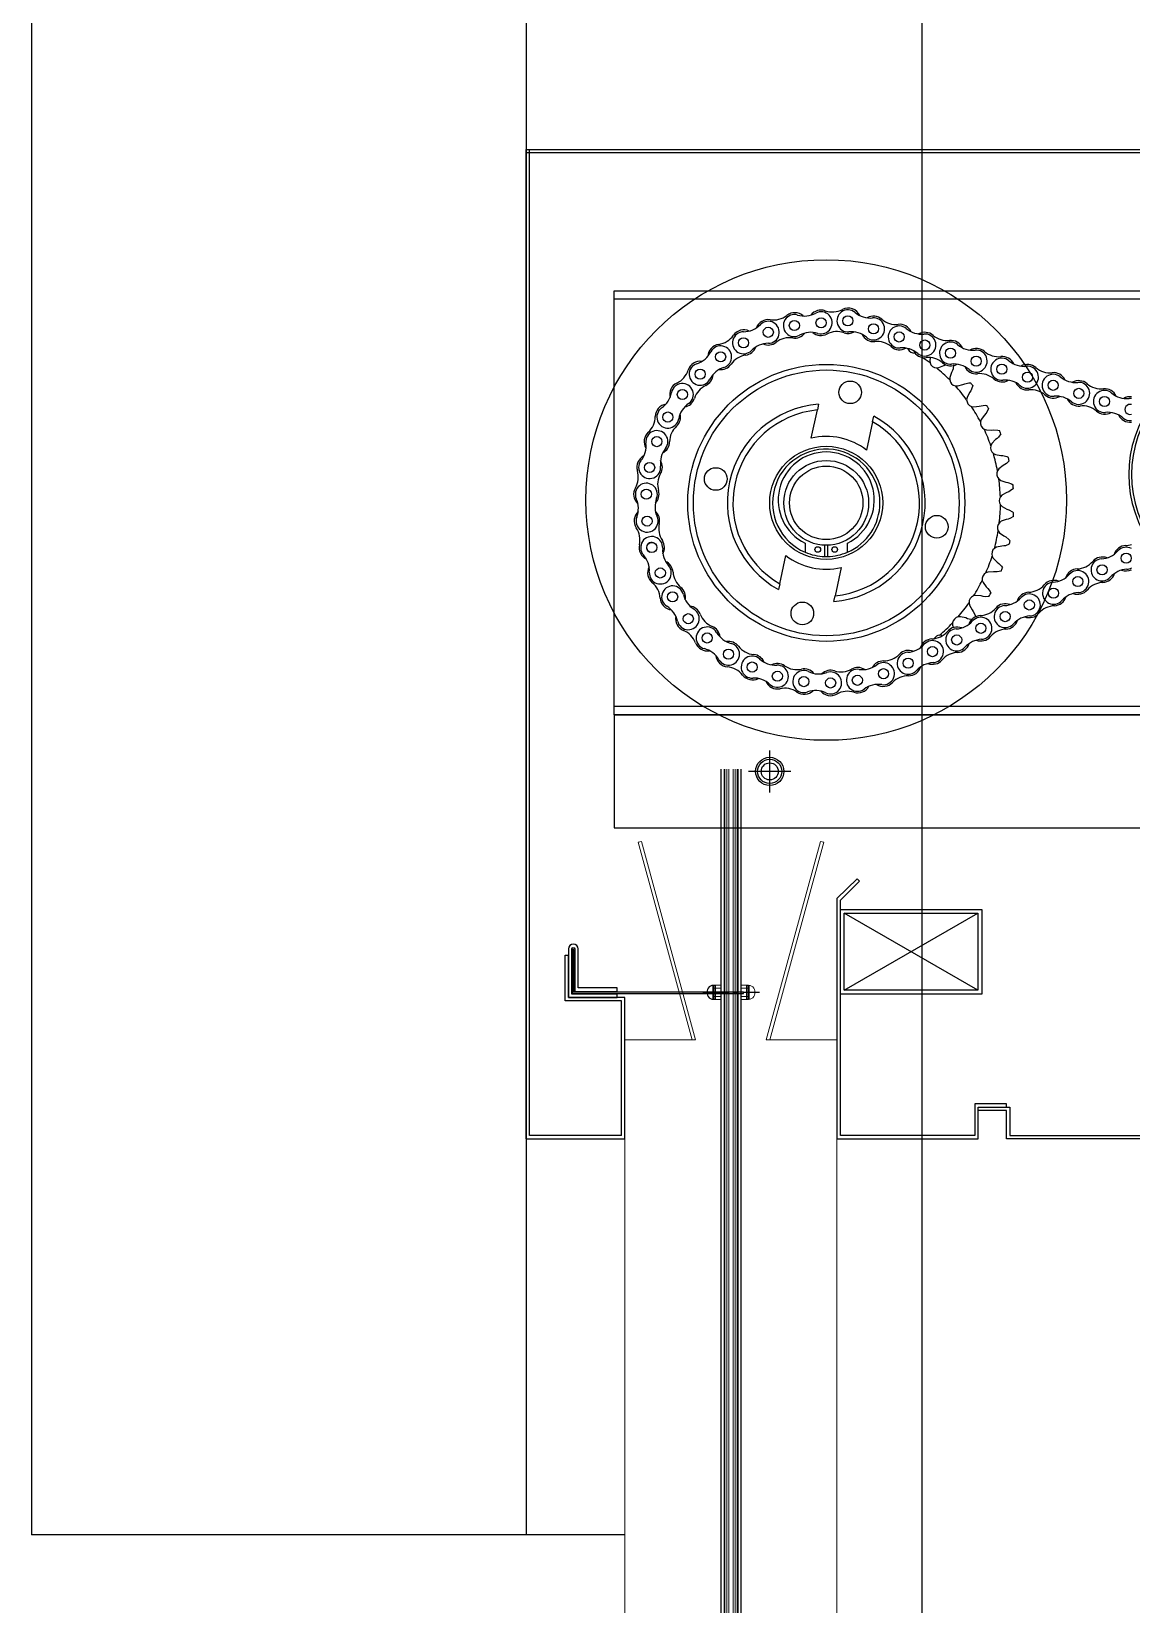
# Model space of a CAD drawing. Header units: millimetres. Extents: x 4754612 to 5801174, y 2368242 to 2777223.
# Drawn here: x 4951888.3 to 4952166.3, y 2612732 to 2613129.4 of the extents above; entities that cross this region are included whole.
import ezdxf

# ---------------------------------------------------------------- set-up
doc = ezdxf.new("R2010")
doc.units = ezdxf.units.MM
doc.header["$LTSCALE"] = 1000
doc.linetypes.add('CENTERX2', pattern=[101.6, 63.5, -12.7, 12.7, -12.7])
for name, color, linetype in [('(주)하나기공-LEADER', 7, 'Continuous'), ('A-ELE-8', 8, 'Continuous'), ('그라스울판넬', 7, 'Continuous')]:
    doc.layers.add(name, color=color, linetype=linetype)

# ---------------------------------------------------------------- blocks, each defined once
blk = doc.blocks.new('A$C63324B91')
at = {"color": 5}
blk.add_lwpolyline([(17.2, 1.2), (1.2, 1.2), (1.2, 17.2, -1), (2.2, 17.2), (2.2, 2.2), (17.2, 2.2), (17.2, 3.4), (3.4, 3.4), (3.4, 17.2, 1), (0, 17.2), (0, 0), (17.2, 0)], format="xyb", close=True, dxfattribs=at)
at = {"color": 1}
blk.add_lwpolyline([(1.45, 16.95), (1.45, 1.45), (61.95, 1.45), (61.95, 1.95), (1.95, 1.95), (1.95, 16.95)], close=True, dxfattribs=at)

msp = doc.modelspace()

# ---------------------------------------------------------------- linework, layer by layer
at = {"layer": '(주)하나기공-LEADER', "color": 4}
for p, q in [((4952013.3, 2612849.621), (4952013.3, 2613099.621)), ((4952014.157, 2612850.479), (4952014.157, 2613099.621)), ((4952138.3, 2613098.764), (4952013.3, 2613098.764)), ((4952013.3, 2613011.193), (4952013.3, 2612849.621)), ((4952063.39, 2612943.052), (4952063.39, 2611660.413)), ((4952066.782, 2612943.052), (4952066.782, 2611660.413)), ((4952023.157, 2612896.05), (4952024.015, 2612896.05)), ((4952013.3, 2612849.621), (4952038.3, 2612849.621)), ((4952037.443, 2612850.479), (4952014.157, 2612850.479))]:
    msp.add_line(p, q, dxfattribs=at)
at = {"layer": '(주)하나기공-LEADER', "color": 8, "linetype": 'ByBlock', "lineweight": -2}
for p, q in [((4952228.443, 2613061.764), (4952035.586, 2613061.764)), ((4952115.41, 2613046.93), (4952115.301, 2613046.299)), ((4952115.301, 2613046.299), (4952115.383, 2613045.707)), ((4952117.022, 2613044.431), (4952117.617, 2613044.496)), ((4952117.617, 2613044.496), (4952118.869, 2613045.053)), ((4952118.869, 2613045.053), (4952119.311, 2613045.333)), ((4952120.369, 2613042.001), (4952120.362, 2613041.403)), ((4952120.801, 2613043.302), (4952120.369, 2613042.001)), ((4952121.036, 2613043.769), (4952120.801, 2613043.302)), ((4952122.39, 2613039.873), (4952123.711, 2613040.237)), ((4952123.711, 2613040.237), (4952124.19, 2613040.448)), ((4952121.792, 2613039.897), (4952122.39, 2613039.873)), ((4952124.74, 2613036.996), (4952124.644, 2613036.405)), ((4952125.361, 2613038.217), (4952124.74, 2613036.996)), ((4952125.663, 2613038.644), (4952125.361, 2613038.217)), ((4952085.384, 2613026.692), (4952086.92, 2613033.801)), ((4952087.235, 2613035.262), (4952086.92, 2613033.801)), ((4952100.883, 2613030.784), (4952101.199, 2613032.245)), ((4952125.834, 2613034.703), (4952126.421, 2613034.59)), ((4952126.421, 2613034.59), (4952127.782, 2613034.753)), ((4952127.782, 2613034.753), (4952128.287, 2613034.89)), ((4952129.112, 2613032.51), (4952128.316, 2613031.395)), ((4952129.474, 2613032.887), (4952129.112, 2613032.51)), ((4952100.883, 2613030.784), (4952099.347, 2613023.675)), ((4952128.316, 2613031.395), (4952128.133, 2613030.825)), ((4952129.056, 2613028.965), (4952129.62, 2613028.765)), ((4952129.62, 2613028.765), (4952130.99, 2613028.724)), ((4952130.99, 2613028.724), (4952131.509, 2613028.784)), ((4952131.017, 2613025.323), (4952130.752, 2613024.787)), ((4952131.971, 2613026.308), (4952131.017, 2613025.323)), ((4952132.385, 2613026.626), (4952131.971, 2613026.308)), ((4952131.387, 2613022.81), (4952131.915, 2613022.528)), ((4952131.915, 2613022.528), (4952133.263, 2613022.284)), ((4952133.263, 2613022.284), (4952133.786, 2613022.266)), ((4952132.783, 2613018.917), (4952132.441, 2613018.426)), ((4952132.774, 2613016.377), (4952133.254, 2613016.019)), ((4952133.873, 2613019.748), (4952132.783, 2613018.917)), ((4952134.33, 2613020.002), (4952133.873, 2613019.748)), ((4952133.575, 2613012.319), (4952133.163, 2613011.885)), ((4952133.254, 2613016.019), (4952134.551, 2613015.576)), ((4952134.776, 2613012.979), (4952133.575, 2613012.319)), ((4952134.551, 2613015.576), (4952135.065, 2613015.481)), ((4952135.266, 2613013.161), (4952134.776, 2613012.979)), ((4952133.187, 2613009.808), (4952133.609, 2613009.384)), ((4952133.609, 2613009.384), (4952134.825, 2613008.752)), ((4952134.825, 2613008.752), (4952135.319, 2613008.581)), ((4952133.375, 2613005.677), (4952132.903, 2613005.309)), ((4952134.661, 2613006.15), (4952133.375, 2613005.677)), ((4952135.172, 2613006.257), (4952134.661, 2613006.15)), ((4952132.617, 2613003.252), (4952132.971, 2613002.769)), ((4952132.971, 2613002.769), (4952134.079, 2613001.964)), ((4952134.079, 2613001.964), (4952134.542, 2613001.721)), ((4952077.432, 2612989.888), (4952078.968, 2612996.997)), ((4952083.8, 2613000.153), (4952083.8, 2612997.866)), ((4952088.8, 2612996.769), (4952088.8, 2612999.627)), ((4952089.515, 2612999.627), (4952089.515, 2612996.769)), ((4952094.515, 2612997.866), (4952094.515, 2613000.153)), ((4952131.076, 2612996.854), (4952131.354, 2612996.324)), ((4952131.354, 2612996.324), (4952132.33, 2612995.362)), ((4952132.186, 2612999.139), (4952131.665, 2612998.845)), ((4952133.529, 2612999.415), (4952132.186, 2612999.139)), ((4952134.051, 2612999.445), (4952133.529, 2612999.415)), ((4952092.931, 2612993.98), (4952091.395, 2612986.871)), ((4952130.037, 2612992.851), (4952129.477, 2612992.638)), ((4952131.405, 2612992.924), (4952130.037, 2612992.851)), ((4952131.926, 2612992.875), (4952131.405, 2612992.924)), ((4952132.33, 2612995.362), (4952132.752, 2612995.053)), ((4952077.432, 2612989.888), (4952077.116, 2612988.427)), ((4952128.598, 2612990.757), (4952128.794, 2612990.191)), ((4952128.794, 2612990.191), (4952129.616, 2612989.095)), ((4952129.616, 2612989.095), (4952129.987, 2612988.726)), ((4952091.08, 2612985.41), (4952091.395, 2612986.871)), ((4952125.24, 2612985.097), (4952125.349, 2612984.509)), ((4952125.349, 2612984.509), (4952125.998, 2612983.302)), ((4952126.974, 2612986.953), (4952126.389, 2612986.826)), ((4952128.338, 2612986.821), (4952126.974, 2612986.953)), ((4952128.846, 2612986.696), (4952128.338, 2612986.821)), ((4952124.396, 2612981.244), (4952123.067, 2612981.578)), ((4952124.879, 2612981.045), (4952124.396, 2612981.244)), ((4952125.998, 2612983.302), (4952126.31, 2612982.882)), ((4952121.075, 2612980.001), (4952121.095, 2612979.403)), ((4952121.095, 2612979.403), (4952121.321, 2612978.774))]:
    msp.add_line(p, q, dxfattribs=at)
at = {"layer": '(주)하나기공-LEADER', "color": 1}
for p, q in [((4952035.586, 2612956.764), (4952035.586, 2612928.193)), ((4952035.586, 2612956.764), (4952228.443, 2612956.764)), ((4952035.586, 2612928.193), (4952228.443, 2612928.193)), ((4952127.443, 2612887.193), (4952093.729, 2612906.621)), ((4952093.729, 2612887.193), (4952127.443, 2612906.621))]:
    msp.add_line(p, q, dxfattribs=at)
at = {"layer": '(주)하나기공-LEADER', "color": 6}
for p, q in [((4952074.872, 2612937.156), (4952074.872, 2612947.801)), ((4952080.194, 2612942.479), (4952069.549, 2612942.479))]:
    msp.add_line(p, q, dxfattribs=at)
at = {"layer": '(주)하나기공-LEADER', "color": 151, "lineweight": 9}
msp.add_line((4952063.39, 2612943.052), (4952063.39, 2611660.413), dxfattribs=at)
at = {"layer": '(주)하나기공-LEADER', "color": 8, "lineweight": 9}
for p, q in [((4952063.544, 2612943.052), (4952063.544, 2611660.413)), ((4952064.051, 2612943.052), (4952064.051, 2611660.413)), ((4952064.557, 2612943.052), (4952064.557, 2611660.413)), ((4952065.615, 2612943.052), (4952065.615, 2611660.413)), ((4952066.121, 2612943.052), (4952066.121, 2611660.413)), ((4952066.628, 2612943.052), (4952066.628, 2611660.413)), ((4952038.3, 2612874.621), (4952038.3, 2607749.621)), ((4952091.872, 2612874.621), (4952091.872, 2607749.621))]:
    msp.add_line(p, q, dxfattribs=at)
at = {"layer": '(주)하나기공-LEADER', "color": 1, "linetype": 'CENTERX2', "ltscale": 0.0001}
msp.add_line((4952058.004, 2612886.658), (4952072.259, 2612886.658), dxfattribs=at)
at = {"layer": '(주)하나기공-LEADER', "color": 6, "lineweight": 9}
for p, q in [((4952060.511, 2612888.372), (4952060.637, 2612888.505)), ((4952060.511, 2612888.372), (4952060.511, 2612884.986)), ((4952060.511, 2612887.828), (4952060.637, 2612887.695)), ((4952062.091, 2612887.695), (4952060.511, 2612887.695)), ((4952060.511, 2612887.562), (4952060.637, 2612887.695)), ((4952060.511, 2612885.934), (4952060.637, 2612885.8)), ((4952060.511, 2612885.667), (4952060.637, 2612885.8)), ((4952062.091, 2612885.621), (4952060.511, 2612885.621)), ((4952062.091, 2612888.51), (4952060.637, 2612888.51)), ((4952060.637, 2612884.807), (4952060.637, 2612888.51)), ((4952061.018, 2612888.372), (4952061.144, 2612888.505)), ((4952061.018, 2612888.372), (4952061.018, 2612884.986)), ((4952061.018, 2612887.828), (4952061.144, 2612887.695)), ((4952062.597, 2612887.695), (4952061.018, 2612887.695)), ((4952061.018, 2612887.562), (4952061.144, 2612887.695)), ((4952061.018, 2612885.934), (4952061.144, 2612885.8)), ((4952061.018, 2612885.667), (4952061.144, 2612885.8)), ((4952062.597, 2612885.621), (4952061.018, 2612885.621)), ((4952062.597, 2612888.51), (4952061.144, 2612888.51)), ((4952061.144, 2612884.807), (4952061.144, 2612888.51)), ((4952067.575, 2612888.51), (4952069.028, 2612888.51)), ((4952067.575, 2612887.695), (4952069.154, 2612887.695)), ((4952067.575, 2612885.621), (4952069.154, 2612885.621)), ((4952068.081, 2612888.51), (4952069.535, 2612888.51)), ((4952068.081, 2612887.695), (4952069.661, 2612887.695)), ((4952068.081, 2612885.621), (4952069.661, 2612885.621)), ((4952069.028, 2612884.807), (4952069.028, 2612888.51)), ((4952069.154, 2612888.372), (4952069.028, 2612888.505)), ((4952069.154, 2612887.828), (4952069.028, 2612887.695)), ((4952069.154, 2612887.562), (4952069.028, 2612887.695)), ((4952069.154, 2612885.934), (4952069.028, 2612885.8)), ((4952069.154, 2612885.667), (4952069.028, 2612885.8)), ((4952069.154, 2612888.372), (4952069.154, 2612884.986)), ((4952069.535, 2612884.807), (4952069.535, 2612888.51)), ((4952069.661, 2612888.372), (4952069.535, 2612888.505)), ((4952069.661, 2612887.828), (4952069.535, 2612887.695)), ((4952069.661, 2612887.562), (4952069.535, 2612887.695)), ((4952069.661, 2612885.934), (4952069.535, 2612885.8)), ((4952069.661, 2612885.667), (4952069.535, 2612885.8)), ((4952069.661, 2612888.372), (4952069.661, 2612884.986)), ((4952060.511, 2612884.945), (4952060.637, 2612884.812)), ((4952062.091, 2612884.807), (4952060.637, 2612884.807)), ((4952061.018, 2612884.945), (4952061.144, 2612884.812)), ((4952062.597, 2612884.807), (4952061.144, 2612884.807)), ((4952067.575, 2612884.807), (4952069.028, 2612884.807)), ((4952068.081, 2612884.807), (4952069.535, 2612884.807)), ((4952069.154, 2612884.945), (4952069.028, 2612884.812)), ((4952069.661, 2612884.945), (4952069.535, 2612884.812))]:
    msp.add_line(p, q, dxfattribs=at)
at = {"layer": '(주)하나기공-LEADER', "color": 4}
for points in [[(4952312.443, 2613098.764), (4952013.3, 2613098.764), (4952013.3, 2613099.621), (4952013.3, 2613099.621), (4952312.443, 2613099.621)], [(4952067.575, 2612943.052), (4952067.575, 2611661.206), (4952079.169, 2611661.206), (4952079.169, 2611660.413), (4952051.003, 2611660.413), (4952051.003, 2611661.206), (4952062.597, 2611661.206), (4952062.597, 2612943.052)], [(4952037.443, 2612850.479), (4952037.443, 2612884.479), (4952023.157, 2612884.479), (4952023.157, 2612896.05)], [(4952038.3, 2612849.621), (4952038.3, 2612885.336), (4952024.015, 2612885.336), (4952024.015, 2612896.05)], [(4952270.443, 2612849.621), (4952134.729, 2612849.621), (4952134.729, 2612856.764), (4952127.586, 2612856.764), (4952127.586, 2612857.621), (4952135.586, 2612857.621), (4952135.586, 2612850.479), (4952269.586, 2612850.479), (4952269.586, 2612856.764), (4952277.586, 2612856.764), (4952277.586, 2612855.907), (4952270.443, 2612855.907), (4952270.443, 2612849.621)]]:
    msp.add_lwpolyline(points, dxfattribs=at)
at = {"layer": '(주)하나기공-LEADER', "color": 8, "linetype": 'ByBlock', "lineweight": -2}
msp.add_lwpolyline([(4952228.443, 2612958.907), (4952035.586, 2612958.907), (4952035.586, 2613061.764), (4952035.586, 2613063.907), (4952228.443, 2613063.907), (4952228.443, 2613061.764)], close=True, dxfattribs=at)
for points in [[(4952121.35, 2613045.174), (4952121.205, 2613044.179), (4952121.036, 2613043.769)], [(4952124.19, 2613040.448), (4952125.163, 2613040.69), (4952125.609, 2613040.689)], [(4952126.183, 2613039.987), (4952125.891, 2613039.024), (4952125.663, 2613038.644)], [(4952128.287, 2613034.89), (4952129.285, 2613034.984), (4952129.726, 2613034.917)], [(4952130.188, 2613034.137), (4952129.756, 2613033.229), (4952129.474, 2613032.887)], [(4952131.509, 2613028.784), (4952132.511, 2613028.728), (4952132.937, 2613028.596)], [(4952133.277, 2613027.756), (4952132.715, 2613026.922), (4952132.385, 2613026.626)], [(4952133.786, 2613022.266), (4952134.768, 2613022.062), (4952135.169, 2613021.867)], [(4952135.381, 2613020.986), (4952134.701, 2613020.245), (4952134.33, 2613020.002)], [(4952135.065, 2613015.481), (4952136.006, 2613015.133), (4952136.374, 2613014.88)], [(4952136.452, 2613013.978), (4952135.669, 2613013.347), (4952135.266, 2613013.161)], [(4952135.319, 2613008.581), (4952136.198, 2613008.097), (4952136.524, 2613007.792)], [(4952136.467, 2613006.888), (4952135.598, 2613006.381), (4952135.172, 2613006.257)], [(4952134.542, 2613001.721), (4952135.339, 2613001.111), (4952135.616, 2613000.761)], [(4952135.425, 2612999.876), (4952134.49, 2612999.503), (4952134.051, 2612999.445)], [(4952133.349, 2612993.097), (4952132.369, 2612992.868), (4952131.926, 2612992.875)], [(4952132.752, 2612995.053), (4952133.448, 2612994.331), (4952133.67, 2612993.944)], [(4952129.987, 2612988.726), (4952130.568, 2612987.909), (4952130.73, 2612987.493)], [(4952130.286, 2612986.703), (4952129.283, 2612986.623), (4952128.846, 2612986.696)], [(4952123.067, 2612981.578), (4952122.587, 2612981.563), (4952122.47, 2612981.54)], [(4952125.927, 2612980.863), (4952125.301, 2612980.907), (4952124.879, 2612981.045)], [(4952126.31, 2612982.882), (4952126.763, 2612981.987), (4952126.861, 2612981.552)], [(4952118.402, 2612976.845), (4952118.224, 2612976.882), (4952117.806, 2612976.896)], [(4952228.443, 2612958.907), (4952228.443, 2612956.764), (4952035.586, 2612956.764), (4952035.586, 2612958.907)]]:
    msp.add_lwpolyline(points, dxfattribs=at)
at = {"layer": '(주)하나기공-LEADER', "color": 8, "lineweight": 9}
for points in [[(4952038.3, 2612874.621), (4952056.157, 2612874.621), (4952042.435, 2612924.811), (4952041.615, 2612924.621), (4952055.294, 2612874.621)], [(4952074.878, 2612874.621), (4952088.557, 2612924.621), (4952087.737, 2612924.811), (4952074.015, 2612874.621), (4952091.872, 2612874.621)]]:
    msp.add_lwpolyline(points, dxfattribs=at)
at = {"layer": '(주)하나기공-LEADER', "color": 4}
msp.add_lwpolyline([(4952126.729, 2612850.479), (4952092.729, 2612850.479), (4952092.729, 2612909.977), (4952097.562, 2612914.737), (4952096.961, 2612915.348), (4952091.872, 2612910.336), (4952091.872, 2612849.621), (4952127.586, 2612849.621), (4952127.586, 2612857.621), (4952134.729, 2612857.621), (4952134.729, 2612858.479), (4952126.729, 2612858.479)], close=True, dxfattribs=at)
at = {"layer": '(주)하나기공-LEADER', "color": 1}
for points in [[(4952128.443, 2612886.193), (4952092.729, 2612886.193), (4952092.729, 2612907.621), (4952128.443, 2612907.621)], [(4952127.443, 2612887.193), (4952093.729, 2612887.193), (4952093.729, 2612906.621), (4952127.443, 2612906.621)]]:
    msp.add_lwpolyline(points, close=True, dxfattribs=at)
at = {"layer": '(주)하나기공-LEADER', "color": 8, "linetype": 'ByBlock', "lineweight": -2}
for centre, radius in [((4952089.157, 2613011.05), 60.714), ((4952081.101, 2613055.134), 1.282), ((4952087.85, 2613055.834), 1.282), ((4952094.636, 2613056.324), 1.282), ((4952068.269, 2613050.777), 1.282), ((4952074.513, 2613053.433), 1.282), ((4952101.11, 2613054.291), 1.282), ((4952107.601, 2613052.253), 1.282), ((4952062.474, 2613047.212), 1.282), ((4952114.075, 2613050.22), 1.282), ((4952120.566, 2613048.181), 1.282), ((4952089.157, 2613010.336), 35), ((4952057.289, 2613042.835), 1.282), ((4952127.04, 2613046.148), 1.282), ((4952133.531, 2613044.11), 1.282), ((4952089.157, 2613010.336), 33.571), ((4952095.191, 2613038.263), 2.857), ((4952140.005, 2613042.077), 1.282), ((4952146.496, 2613040.038), 1.282), ((4952052.8, 2613037.722), 1.282), ((4952152.97, 2613038.005), 1.282), ((4952159.461, 2613035.966), 1.282), ((4952049.133, 2613032.013), 1.282), ((4952046.349, 2613025.805), 1.282), ((4952089.157, 2613010.336), 14.286), ((4952044.525, 2613019.269), 1.282), ((4952089.157, 2613010.336), 10.714), ((4952061.23, 2613016.37), 2.857), ((4952089.157, 2613010.336), 9.286), ((4952043.692, 2613012.516), 1.282), ((4952043.873, 2613005.733), 1.282), ((4952117.084, 2613004.302), 2.857), ((4952045.065, 2612999.035), 1.282), ((4952087.015, 2612998.55), 0.714), ((4952091.3, 2612998.55), 0.714), ((4952164.968, 2612996.341), 1.282), ((4952047.229, 2612992.621), 1.282), ((4952158.855, 2612993.395), 1.282), ((4952146.613, 2612987.496), 1.282), ((4952152.726, 2612990.442), 1.282), ((4952050.337, 2612986.569), 1.282), ((4952083.123, 2612982.409), 2.857), ((4952140.484, 2612984.542), 1.282), ((4952054.302, 2612981.062), 1.282), ((4952134.371, 2612981.597), 1.282), ((4952059.055, 2612976.194), 1.282), ((4952122.129, 2612975.697), 1.282), ((4952128.242, 2612978.643), 1.282), ((4952064.465, 2612972.098), 1.282), ((4952116, 2612972.744), 1.282), ((4952070.44, 2612968.845), 1.282), ((4952103.609, 2612967.173), 1.282), ((4952109.881, 2612969.81), 1.282), ((4952076.816, 2612966.523), 1.282), ((4952083.485, 2612965.173), 1.282), ((4952090.262, 2612964.832), 1.282), ((4952097.032, 2612965.504), 1.282)]:
    msp.add_circle(centre, radius, dxfattribs=at)
at = {"layer": '(주)하나기공-LEADER', "color": 5}
for radius in [3.572, 3.054, 2.158]:
    msp.add_circle((4952074.872, 2612942.479), radius, dxfattribs=at)
at = {"layer": '(주)하나기공-LEADER', "color": 8, "linetype": 'ByBlock', "lineweight": -2}
for centre, radius, start, end in [((4952074.513, 2613053.433), 3.214, 81.31707, 159.96623), ((4952074.513, 2613053.433), 2.786, 270.30138, 135.78305), ((4952075.829, 2613062.049), 5.502, 261.31707, 307.88435), ((4952081.101, 2613055.134), 2.786, 73.17976, 298.66144), ((4952081.181, 2613055.17), 3.214, 47.82673, 127.88435), ((4952083.64, 2613063.536), 5.991, 253.17975, 298.66144), ((4952087.85, 2613055.834), 3.214, 70.96624, 142.84461), ((4952087.85, 2613055.834), 2.786, 253.17976, 118.66143), ((4952090.693, 2613064.074), 5.502, 250.96624, 297.53351), ((4952094.636, 2613056.324), 2.786, 49.82447, 275.30615), ((4952094.722, 2613056.345), 3.214, 24.00427, 117.53351), ((4952100.298, 2613063.031), 5.991, 229.82446, 275.30615), ((4952101.11, 2613054.291), 2.786, 229.82447, 95.30614), ((4952101.11, 2613054.291), 3.214, 49.40097, 119.48932), ((4952106.782, 2613060.909), 5.502, 229.40097, 275.96825), ((4952061.195, 2613055.833), 5.502, 278.43869, 325.00597), ((4952068.269, 2613050.777), 2.786, 90.30138, 315.78306), ((4952068.335, 2613050.835), 3.214, 64.94835, 145.00597), ((4952068.223, 2613059.554), 5.991, 270.30138, 315.78306), ((4952079.858, 2613046.583), 5.474, 81.23852, 127.9629), ((4952081.181, 2613055.17), 3.214, 261.23852, 322.47151), ((4952085.31, 2613047.433), 5.991, 73.17975, 118.66144), ((4952087.85, 2613055.834), 3.214, 228.99659, 297.61206), ((4952091.877, 2613048.136), 5.474, 70.88769, 117.61206), ((4952094.722, 2613056.345), 3.214, 250.88769, 298.54182), ((4952095.448, 2613047.585), 5.991, 49.82447, 95.30615), ((4952101.11, 2613054.291), 3.214, 205.6413, 276.0468), ((4952107.601, 2613052.253), 2.786, 49.82447, 275.30615), ((4952107.688, 2613052.241), 3.214, 24.81499, 95.96825), ((4952113.263, 2613058.959), 5.991, 229.82446, 275.30615), ((4952114.075, 2613050.22), 2.786, 229.82447, 95.30614), ((4952114.075, 2613050.22), 3.214, 49.40097, 119.48932), ((4952119.747, 2613056.838), 5.502, 229.40097, 275.96825), ((4952054.661, 2613051.21), 5.991, 287.423, 332.90468), ((4952062.474, 2613047.212), 3.214, 98.43869, 177.08785), ((4952062.474, 2613047.212), 2.786, 287.423, 152.90468), ((4952068.335, 2613050.835), 3.214, 278.36014, 339.59313), ((4952074.559, 2613044.656), 5.991, 90.30138, 135.78306), ((4952074.513, 2613053.433), 3.214, 246.11821, 307.9629), ((4952102.025, 2613045.651), 5.474, 49.32242, 96.0468), ((4952107.688, 2613052.241), 3.214, 229.32242, 299.50049), ((4952108.413, 2613043.513), 5.991, 49.82447, 95.30615), ((4952089.157, 2613010.336), 44.033, 62.01601, 62.55931), ((4952111.459, 2613050.019), 1.824, 205.98142, 273.66564), ((4952114.075, 2613050.22), 3.214, 205.6413, 276.0468), ((4952120.566, 2613048.181), 2.786, 49.82447, 275.30615), ((4952120.653, 2613048.169), 3.214, 24.81499, 95.96825), ((4952126.228, 2613054.887), 5.991, 229.82446, 275.30615), ((4952127.04, 2613046.148), 2.786, 229.82447, 95.30614), ((4952127.04, 2613046.148), 3.214, 49.40097, 119.48932), ((4952132.712, 2613052.766), 5.502, 229.40097, 275.96825), ((4952057.335, 2613042.91), 3.214, 82.06997, 162.12759), ((4952057.289, 2613042.835), 2.786, 107.423, 332.90468), ((4952065.102, 2613038.838), 5.991, 107.423, 152.90468), ((4952062.474, 2613047.212), 3.214, 263.23983, 325.08452), ((4952069.599, 2613042.239), 5.474, 98.36014, 145.08452), ((4952089.157, 2613010.336), 44.033, 53.44458, 56.53543), ((4952114.99, 2613041.58), 5.474, 49.32242, 96.0468), ((4952117.124, 2613046.252), 1.824, 197.40999, 266.77716), ((4952089.157, 2613010.336), 44.033, 44.87316, 50.74257), ((4952120.653, 2613048.169), 3.214, 229.32242, 299.50049), ((4952121.378, 2613039.442), 5.991, 49.82447, 95.30615), ((4952127.04, 2613046.148), 3.214, 205.6413, 276.0468), ((4952133.531, 2613044.11), 2.786, 49.82447, 275.30615), ((4952133.618, 2613044.097), 3.214, 24.81499, 95.96825), ((4952139.193, 2613050.816), 5.991, 229.82446, 275.30615), ((4952140.005, 2613042.077), 2.786, 229.82447, 95.30614), ((4952140.005, 2613042.077), 3.214, 49.40097, 119.48932), ((4952145.677, 2613048.694), 5.502, 229.40097, 275.96825), ((4952052.8, 2613037.722), 3.214, 115.56032, 194.20947), ((4952052.8, 2613037.722), 2.786, 304.54462, 170.0263), ((4952049.04, 2613045.585), 5.502, 295.56032, 342.12759), ((4952061.073, 2613035.067), 5.474, 115.48177, 162.20614), ((4952057.335, 2613042.91), 3.214, 295.48177, 356.71476), ((4952122.165, 2613041.683), 1.824, 188.83856, 258.20573), ((4952089.157, 2613010.336), 47.435, 38.68928, 39.78359), ((4952127.955, 2613037.508), 5.474, 49.32242, 96.0468), ((4952133.618, 2613044.097), 3.214, 229.32242, 299.50049), ((4952134.343, 2613035.37), 5.991, 49.82447, 95.30615), ((4952140.005, 2613042.077), 3.214, 205.6413, 276.0468), ((4952146.496, 2613040.038), 2.786, 49.82447, 275.30615), ((4952146.583, 2613040.026), 3.214, 24.81499, 95.96825), ((4952152.158, 2613046.744), 5.991, 229.82446, 275.30615), ((4952152.97, 2613038.005), 2.786, 229.82447, 95.30614), ((4952152.97, 2613038.005), 3.214, 49.40097, 119.48932), ((4952158.642, 2613044.623), 5.502, 229.40097, 275.96825), ((4952044.156, 2613039.242), 5.991, 304.54462, 350.0263), ((4952052.8, 2613037.722), 3.214, 280.36145, 342.20614), ((4952089.157, 2613010.336), 44.033, 36.30173, 42.17114), ((4952126.468, 2613036.413), 1.824, 180.26714, 249.6343), ((4952140.92, 2613033.437), 5.474, 49.32242, 96.0468), ((4952146.583, 2613040.026), 3.214, 229.32242, 299.50049), ((4952147.308, 2613031.299), 5.991, 49.82447, 95.30615), ((4952152.97, 2613038.005), 3.214, 205.6413, 276.0468), ((4952159.461, 2613035.966), 2.786, 49.82447, 275.30615), ((4952159.548, 2613035.954), 3.214, 24.81499, 95.96825), ((4952165.123, 2613042.673), 5.991, 229.82446, 275.30615), ((4952165.935, 2613033.933), 3.214, 83.21375, 119.48932), ((4952165.935, 2613033.933), 2.786, 82.16359, 95.30614), ((4952040.44, 2613032.212), 5.502, 312.68194, 359.24921), ((4952049.156, 2613032.098), 3.214, 99.19159, 179.24921), ((4952049.133, 2613032.013), 2.786, 124.54462, 350.02631), ((4952049.156, 2613032.098), 3.214, 312.60339, 13.83638), ((4952057.777, 2613030.493), 5.991, 124.54462, 170.0263), ((4952089.157, 2613010.336), 25, 94.40941, 241.20631), ((4952089.157, 2613010.336), 23.571, 95.44756, 240.16816), ((4952089.157, 2613010.336), 25, 274.40941, 61.20631), ((4952089.157, 2613010.336), 44.033, 27.7303, 33.59971), ((4952089.157, 2613010.336), 47.435, 30.11785, 31.21216), ((4952153.885, 2613029.365), 5.474, 49.32242, 96.0468), ((4952159.548, 2613035.954), 3.214, 229.32242, 299.50049), ((4952160.273, 2613027.227), 5.991, 49.82447, 95.30615), ((4952165.935, 2613033.933), 3.214, 205.6413, 276.0468), ((4952165.935, 2613033.933), 1.282, 72.76826, 287.23174), ((4952195.6, 2613017.479), 30, 141.83714, 218.16286), ((4952195.6, 2613017.479), 29.286, 141.14106, 218.85894), ((4952046.349, 2613025.805), 3.214, 132.68194, 211.33109), ((4952046.349, 2613025.805), 2.786, 321.66624, 187.14792), ((4952055.037, 2613025.703), 5.474, 132.60339, 179.32776), ((4952089.157, 2613010.336), 23.571, 275.44756, 60.16816), ((4952129.938, 2613030.561), 1.824, 171.69571, 241.06288), ((4952089.157, 2613010.336), 44.033, 19.15887, 25.02828), ((4952089.157, 2613010.336), 47.435, 21.54643, 22.64073), ((4952165.935, 2613033.933), 2.786, 229.82447, 277.83641), ((4952037.64, 2613024.713), 5.991, 321.66624, 7.14793), ((4952046.349, 2613025.805), 3.214, 297.48307, 359.32776), ((4952089.157, 2613010.336), 16.786, 52.62353, 102.9922), ((4952132.497, 2613024.257), 1.824, 163.12428, 232.49145), ((4952044.522, 2613019.357), 3.214, 116.31321, 196.37084), ((4952044.525, 2613019.269), 2.786, 141.66625, 7.14793), ((4952053.234, 2613020.361), 5.991, 141.66624, 187.14792), ((4952044.522, 2613019.357), 3.214, 329.72501, 30.958), ((4952089.157, 2613010.336), 13.571, 0, 246.75044), ((4952089.157, 2613011.05), 12.143, 296.17897, 243.82103), ((4952089.157, 2613010.336), 44.033, 10.58744, 16.45686), ((4952089.157, 2613010.336), 47.435, 12.975, 14.0693), ((4952036.159, 2613016.9), 5.502, 329.80356, 16.37084), ((4952052.025, 2613014.977), 5.474, 149.72501, 196.44939), ((4952134.088, 2613017.642), 1.824, 154.55285, 223.92002), ((4952089.157, 2613010.336), 44.033, 2.01601, 7.88543), ((4952043.692, 2613012.516), 3.214, 149.80356, 228.45272), ((4952043.692, 2613012.516), 2.786, 338.78787, 204.26954), ((4952043.692, 2613012.516), 3.214, 314.60469, 16.44939), ((4952089.157, 2613010.336), 47.435, 4.40357, 5.49787), ((4952035.691, 2613008.909), 5.991, 338.78786, 24.26955), ((4952051.875, 2613009.341), 5.991, 158.78786, 204.26954), ((4952043.844, 2613005.816), 3.214, 346.84663, 48.07962), ((4952089.157, 2613010.336), 13.571, 293.24956, 0), ((4952134.675, 2613010.864), 1.824, 145.98142, 215.34859), ((4952089.157, 2613010.336), 44.033, 353.44458, 359.314), ((4952043.844, 2613005.816), 3.214, 133.43484, 213.49246), ((4952043.873, 2613005.733), 2.786, 158.78787, 24.26955), ((4952052.304, 2613003.839), 5.474, 166.84663, 213.57101), ((4952134.246, 2613004.074), 1.824, 137.40999, 206.77716), ((4952089.157, 2613010.336), 47.435, 355.83214, 356.92644), ((4952036.575, 2613001.006), 5.502, 346.92518, 33.49246), ((4952045.041, 2612999.044), 2.786, 356.07016, 221.55184), ((4952045.041, 2612999.044), 1.282, 68.27074, 249.45061), ((4952045.065, 2612999.035), 3.214, 331.2169, 33.57101), ((4952089.157, 2613010.336), 44.033, 344.87316, 350.74257), ((4952089.157, 2613010.336), 47.435, 347.26071, 348.35502), ((4952045.065, 2612999.035), 3.214, 166.92518, 245.22778), ((4952038.472, 2612993.223), 5.991, 356.07016, 41.55184), ((4952053.797, 2612998.443), 5.991, 176.07016, 221.55184), ((4952089.157, 2613010.336), 16.786, 232.62353, 282.9922), ((4952089.157, 2613010.336), 13.571, 246.75044, 268.49204), ((4952089.157, 2613010.336), 13.571, 268.49204, 271.50796), ((4952089.157, 2613010.336), 13.571, 271.50796, 293.24956), ((4952089.157, 2613010.336), 44.033, 336.30173, 342.17114), ((4952132.809, 2612997.424), 1.824, 128.83856, 198.20573), ((4952158.927, 2612993.446), 3.214, 67.97823, 139.13149), ((4952158.398, 2613002.16), 5.991, 272.98771, 318.46939), ((4952164.968, 2612996.341), 3.214, 92.56421, 162.65256), ((4952164.968, 2612996.341), 2.786, 61.09113, 138.46938), ((4952164.578, 2613005.048), 5.502, 272.56421, 288.40028), ((4952047.229, 2612992.621), 3.214, 151.88699, 230.67126), ((4952047.229, 2612992.621), 2.786, 176.07016, 41.55183), ((4952047.229, 2612992.621), 3.214, 4.02544, 65.73501), ((4952055.923, 2612993.233), 5.502, 184.02544, 230.59271), ((4952130.397, 2612991.062), 1.824, 120.26714, 189.6343), ((4952089.157, 2613010.336), 47.435, 338.68928, 339.78359), ((4952152.726, 2612990.442), 3.214, 92.56421, 162.65256), ((4952152.726, 2612990.442), 2.786, 272.98771, 138.46938), ((4952152.336, 2612999.149), 5.502, 272.56421, 319.13149), ((4952158.855, 2612993.395), 2.786, 92.98771, 318.46939), ((4952158.927, 2612993.446), 3.214, 272.48566, 342.66374), ((4952165.426, 2612987.576), 5.991, 92.98771, 138.46939), ((4952164.968, 2612996.341), 3.214, 248.80454, 294.76909), ((4952164.968, 2612996.341), 2.786, 272.98771, 298.90887), ((4952041.722, 2612985.9), 5.474, 3.94689, 50.67126), ((4952050.337, 2612986.569), 2.786, 13.00975, 238.49143), ((4952050.39, 2612986.498), 3.214, 348.36465, 50.59271), ((4952089.157, 2613010.336), 44.033, 327.7303, 333.59971), ((4952140.094, 2612993.249), 5.502, 272.56421, 319.13149), ((4952146.613, 2612987.496), 2.786, 92.98771, 318.46939), ((4952146.685, 2612987.546), 3.214, 67.97823, 139.13149), ((4952146.156, 2612996.261), 5.991, 272.98771, 318.46939), ((4952152.726, 2612990.442), 3.214, 248.80454, 319.21004), ((4952159.304, 2612984.766), 5.474, 92.48566, 139.21004), ((4952050.39, 2612986.498), 3.214, 183.94689, 263.06552), ((4952058.889, 2612988.545), 5.991, 193.00974, 238.49143), ((4952089.157, 2613010.336), 44.033, 319.15887, 325.02828), ((4952127.064, 2612985.131), 1.824, 111.69571, 181.06288), ((4952089.157, 2613010.336), 47.435, 330.11785, 331.21216), ((4952134.371, 2612981.597), 2.786, 92.98771, 318.46939), ((4952134.443, 2612981.647), 3.214, 67.97823, 139.13149), ((4952133.913, 2612990.362), 5.991, 272.98771, 318.46939), ((4952140.484, 2612984.542), 3.214, 92.56421, 162.65256), ((4952140.484, 2612984.542), 2.786, 272.98771, 138.46938), ((4952146.685, 2612987.546), 3.214, 272.48566, 342.66374), ((4952153.183, 2612981.676), 5.991, 92.98771, 138.46939), ((4952045.75, 2612979.086), 5.991, 13.00974, 58.49142), ((4952054.302, 2612981.062), 3.214, 168.82657, 247.79289), ((4952054.302, 2612981.062), 2.786, 193.00974, 58.49142), ((4952054.302, 2612981.062), 3.214, 21.14706, 82.67459), ((4952062.431, 2612984.207), 5.502, 201.14706, 247.71434), ((4952122.884, 2612979.763), 1.824, 103.12428, 172.49145), ((4952121.671, 2612984.462), 5.991, 272.98771, 318.46939), ((4952128.242, 2612978.643), 3.214, 92.56421, 162.65256), ((4952128.242, 2612978.643), 2.786, 272.98771, 138.46938), ((4952127.852, 2612987.35), 5.502, 272.56421, 319.13149), ((4952134.443, 2612981.647), 3.214, 272.48566, 342.66374), ((4952140.941, 2612975.777), 5.991, 92.98771, 138.46939), ((4952140.484, 2612984.542), 3.214, 248.80454, 319.21004), ((4952147.062, 2612978.866), 5.474, 92.48566, 139.21004), ((4952051.018, 2612973.018), 5.474, 21.06851, 67.79289), ((4952059.055, 2612976.194), 2.786, 30.13137, 255.61305), ((4952059.126, 2612976.142), 3.214, 5.48628, 67.71434), ((4952066.646, 2612980.6), 5.991, 210.13136, 255.61305), ((4952115.61, 2612981.451), 5.502, 272.56421, 319.13149), ((4952117.95, 2612975.078), 1.824, 94.55285, 149.51461), ((4952089.157, 2613010.336), 44.033, 310.58744, 316.45686), ((4952122.129, 2612975.697), 2.786, 92.98771, 318.46939), ((4952122.201, 2612975.748), 3.214, 67.97823, 139.13149), ((4952128.242, 2612978.643), 3.214, 248.80454, 319.21004), ((4952134.82, 2612972.967), 5.474, 92.48566, 139.21004), ((4952059.126, 2612976.142), 3.214, 201.06851, 280.18714), ((4952056.874, 2612967.692), 5.991, 30.13136, 75.61304), ((4952064.465, 2612972.098), 2.786, 210.13137, 75.61304), ((4952064.465, 2612972.098), 3.214, 38.26868, 99.79622), ((4952071.308, 2612977.496), 5.502, 218.26868, 264.83596), ((4952109.881, 2612969.81), 2.786, 92.88018, 318.36186), ((4952109.956, 2612969.857), 3.214, 67.98891, 136.20082), ((4952109.44, 2612978.575), 5.991, 272.88018, 318.36186), ((4952116, 2612972.744), 3.214, 92.56421, 162.54503), ((4952116, 2612972.744), 2.786, 272.88018, 138.36185), ((4952122.578, 2612967.068), 5.474, 92.48566, 139.21004), ((4952122.201, 2612975.748), 3.214, 272.48566, 342.66374), ((4952128.699, 2612969.878), 5.991, 92.98771, 138.46939), ((4952064.465, 2612972.098), 3.214, 185.9482, 264.91451), ((4952063.695, 2612963.444), 5.474, 38.19013, 84.91451), ((4952070.44, 2612968.845), 2.786, 47.25299, 272.73467), ((4952070.523, 2612968.816), 3.214, 22.6079, 84.83596), ((4952076.398, 2612975.29), 5.991, 227.25299, 272.73467), ((4952076.816, 2612966.523), 2.786, 227.25299, 92.73466), ((4952076.816, 2612966.523), 3.214, 55.3903, 116.91784), ((4952081.767, 2612973.697), 5.502, 235.3903, 281.95758), ((4952097.117, 2612965.527), 3.214, 56.85114, 119.0792), ((4952098.33, 2612974.185), 5.991, 261.49623, 306.97791), ((4952103.609, 2612967.173), 3.214, 89.63355, 151.16108), ((4952103.609, 2612967.173), 2.786, 261.49623, 126.97791), ((4952103.665, 2612975.889), 5.502, 269.63355, 316.20082), ((4952109.956, 2612969.857), 3.214, 269.555, 342.68232), ((4952116.441, 2612963.978), 5.991, 92.88018, 138.36186), ((4952116, 2612972.744), 3.214, 248.69701, 319.21004), ((4952070.523, 2612968.816), 3.214, 218.19013, 297.30876), ((4952070.859, 2612960.078), 5.991, 47.25299, 92.73467), ((4952076.816, 2612966.523), 3.214, 203.06982, 282.03613), ((4952083.485, 2612965.173), 2.786, 64.37461, 289.85629), ((4952083.573, 2612965.17), 3.214, 39.72952, 101.95758), ((4952087.281, 2612973.087), 5.991, 244.37461, 289.85629), ((4952090.262, 2612964.832), 3.214, 72.51192, 134.03946), ((4952090.262, 2612964.832), 2.786, 244.37461, 109.85629), ((4952092.881, 2612973.145), 5.502, 252.51192, 299.0792), ((4952097.032, 2612965.504), 2.786, 81.49623, 306.97791), ((4952102.311, 2612958.493), 5.991, 81.49623, 126.97791), ((4952103.609, 2612967.173), 3.214, 237.31306, 316.27937), ((4952109.888, 2612961.169), 5.474, 89.555, 136.27937), ((4952078.628, 2612958.026), 5.474, 55.31175, 102.03613), ((4952083.573, 2612965.17), 3.214, 235.31175, 314.43039), ((4952086.466, 2612956.918), 5.991, 64.37461, 109.85629), ((4952090.262, 2612964.832), 3.214, 220.19144, 299.15775), ((4952094.495, 2612957.244), 5.474, 72.43337, 119.15775), ((4952097.117, 2612965.527), 3.214, 252.43337, 331.55201)]:
    msp.add_arc(centre, radius, start, end, dxfattribs=at)
at = {"layer": '(주)하나기공-LEADER', "color": 6}
for centre, start, end in [((4952060.645, 2612886.806), 76.61182, 185.26287), ((4952060.645, 2612886.511), 174.73713, 283.38818)]:
    msp.add_arc(centre, 1.609, start, end, dxfattribs=at)
at = {"layer": '(주)하나기공-LEADER', "color": 6, "lineweight": 9}
for centre, start, end in [((4952069.527, 2612886.806), 354.73713, 103.38818), ((4952069.527, 2612886.511), 256.61182, 5.26287)]:
    msp.add_arc(centre, 1.609, start, end, dxfattribs=at)
at = {"layer": 'A-ELE-8'}
msp.add_line((4952113.3, 2616189.621), (4952113.3, 2607749.621), dxfattribs=at)
at = {"layer": '그라스울판넬'}
for p, q in [((4951888.3, 2616189.621), (4951888.3, 2612749.621)), ((4952013.3, 2616189.621), (4952013.3, 2612749.621)), ((4952038.3, 2612749.621), (4951888.3, 2612749.621))]:
    msp.add_line(p, q, dxfattribs=at)

# ---------------------------------------------------------------- block references
at = {"layer": '(주)하나기공-LEADER', "xscale": 0.7142857142853871, "yscale": 0.7142857142853871, "zscale": 0.7142857142853871}
msp.add_blockref('A$C63324B91', (4952024.015, 2612885.336), dxfattribs=at)

doc.saveas('drawing.dxf')
